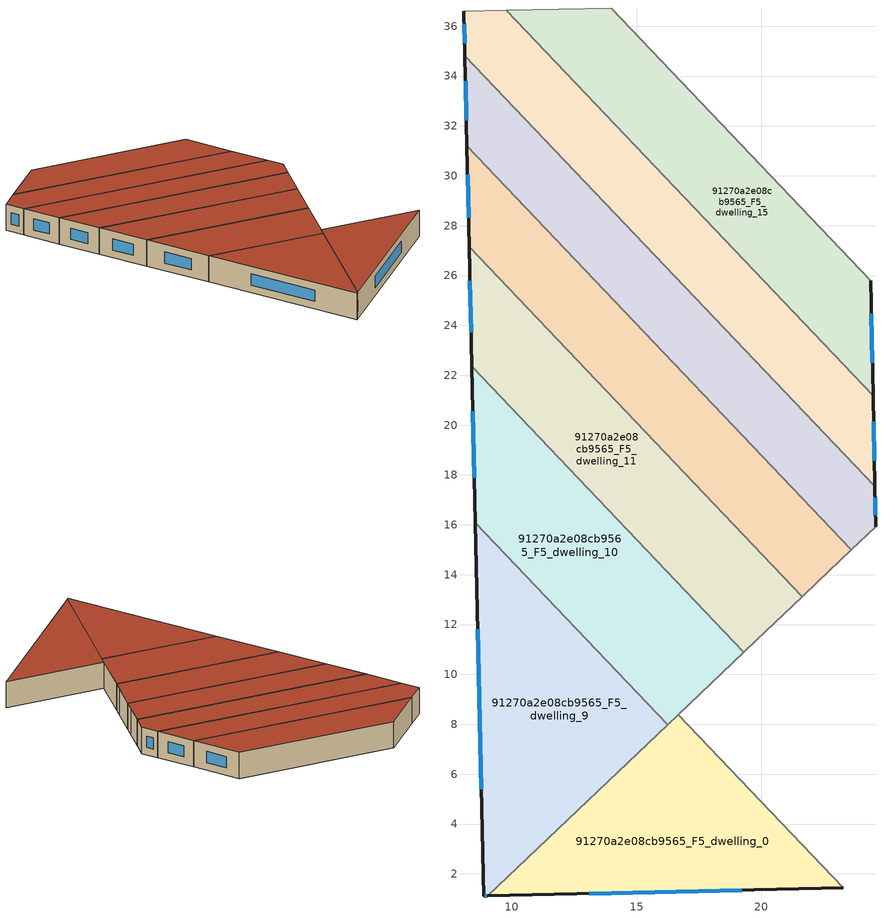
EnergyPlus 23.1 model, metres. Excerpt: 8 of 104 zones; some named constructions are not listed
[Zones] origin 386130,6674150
91270a2e08cb9565_F5_dwelling_0
 floor to 91270a2e08cb9565_F4_dwelling_0 (EU_floor_Construction): 16.66,8.39 23.28,1.44 9.03,1.12 z15
 wall outside (EU_wall_Construction): 9.03,1.12 23.28,1.44 z15:18
 wall to 91270a2e08cb9565_F5_dwelling_1 (EU_wall_Construction): 23.28,1.44 16.66,8.39 z15:18
 wall to 91270a2e08cb9565_F5_dwelling_9 (EU_wall_Construction): 16.24,7.99 9.03,1.12 z15:18
 wall to 91270a2e08cb9565_F5_dwelling_10 (EU_wall_Construction): 16.66,8.39 16.24,7.99 z15:18
 window (EU_Window_Construction): 13.1,1.21 19.21,1.35 z15.86:17.14
 roof outside (EU_roof_Construction): 23.28,1.44 16.66,8.39 9.03,1.12 z18
91270a2e08cb9565_F5_dwelling_10
 floor to 91270a2e08cb9565_F4_dwelling_10 (EU_floor_Construction): 8.39,22.35 19.3,10.89 16.24,7.99 8.53,16.09 z15
 wall outside (EU_wall_Construction): 8.39,22.35 8.53,16.09 z15:18
 wall to 91270a2e08cb9565_F5_dwelling_11 (EU_wall_Construction): 19.3,10.89 8.39,22.35 z15:18
 wall to 91270a2e08cb9565_F5_dwelling_9 (EU_wall_Construction): 8.53,16.09 16.24,7.99 z15:18
 wall to 91270a2e08cb9565_F5_dwelling_1 (EU_wall_Construction): 16.66,8.39 19.3,10.89 z15:18
 window (EU_Window_Construction): 8.43,20.56 8.49,17.88 z15.86:17.14
 roof outside (EU_roof_Construction): 19.3,10.89 8.39,22.35 8.53,16.09 16.24,7.99 z18
91270a2e08cb9565_F5_dwelling_11
 floor to 91270a2e08cb9565_F4_dwelling_11 (EU_floor_Construction): 8.28,27.16 21.64,13.12 19.3,10.89 8.39,22.35 z15
 wall outside (EU_wall_Construction): 8.28,27.16 8.39,22.35 z15:18
 wall to 91270a2e08cb9565_F5_dwelling_12 (EU_wall_Construction): 21.64,13.12 8.28,27.16 z15:18
 wall to 91270a2e08cb9565_F5_dwelling_2 (EU_wall_Construction): 19.83,11.4 21.64,13.12 z15:18
 wall to 91270a2e08cb9565_F5_dwelling_1 (EU_wall_Construction): 19.3,10.89 19.83,11.4 z15:18
 window (EU_Window_Construction): 8.32,25.78 8.36,23.72 z15.86:17.14
 roof outside (EU_roof_Construction): 21.64,13.12 8.28,27.16 8.39,22.35 19.3,10.89 z18
91270a2e08cb9565_F5_dwelling_12
 floor to 91270a2e08cb9565_F4_dwelling_12 (EU_floor_Construction): 8.19,31.21 23.61,15 21.64,13.12 8.28,27.16 z15
 wall outside (EU_wall_Construction): 8.19,31.21 8.28,27.16 z15:18
 wall to 91270a2e08cb9565_F5_dwelling_13 (EU_wall_Construction): 23.61,15 8.19,31.21 z15:18
 wall to 91270a2e08cb9565_F5_dwelling_3 (EU_wall_Construction): 22.25,13.71 23.61,15 z15:18
 wall to 91270a2e08cb9565_F5_dwelling_2 (EU_wall_Construction): 21.64,13.12 22.25,13.71 z15:18
 window (EU_Window_Construction): 8.22,30.05 8.26,28.31 z15.86:17.14
 roof outside (EU_roof_Construction): 23.61,15 8.19,31.21 8.28,27.16 21.64,13.12 z18
91270a2e08cb9565_F5_dwelling_13
 floor to 91270a2e08cb9565_F4_dwelling_13 (EU_floor_Construction): 8.11,34.81 24.55,17.54 24.58,15.92 23.61,15 8.19,31.21 z15
 wall outside (EU_wall_Construction): 8.11,34.81 8.19,31.21 / 24.58,15.92 24.55,17.54 z15:18
 wall to 91270a2e08cb9565_F5_dwelling_14 (EU_wall_Construction): 24.55,17.54 8.11,34.81 z15:18
 wall to 91270a2e08cb9565_F5_dwelling_3 (EU_wall_Construction): 23.62,15 24.58,15.92 z15:18
 window (EU_Window_Construction): 8.14,33.78 8.17,32.24 / 24.57,16.39 24.56,17.08 z15.86:17.14
 roof outside (EU_roof_Construction): 24.58,15.92 24.55,17.54 8.11,34.81 8.19,31.21 23.61,15 z18
91270a2e08cb9565_F5_dwelling_14
 floor to 91270a2e08cb9565_F4_dwelling_14 (EU_floor_Construction): 9.76,36.63 24.48,21.17 24.55,17.54 8.11,34.81 8.07,36.6 z15
 wall outside (EU_wall_Construction): 24.55,17.54 24.48,21.17 / 8.07,36.6 8.11,34.81 z15:18
 wall adiabatic (EU_wall_Construction): 9.76,36.63 8.07,36.6 z15:18
 wall to 91270a2e08cb9565_F5_dwelling_15 (EU_wall_Construction): 24.48,21.17 9.76,36.63 z15:18
 window (EU_Window_Construction): 24.53,18.58 24.5,20.13 / 8.08,36.09 8.1,35.32 z15.86:17.14
 roof outside (EU_roof_Construction): 24.55,17.54 24.48,21.17 9.76,36.63 8.07,36.6 8.11,34.81 z18
91270a2e08cb9565_F5_dwelling_15
 floor to 91270a2e08cb9565_F4_dwelling_15 (EU_floor_Construction): 13.98,36.73 24.39,25.79 24.48,21.17 9.76,36.63 z15
 wall outside (EU_wall_Construction): 24.48,21.17 24.39,25.79 z15:18
 wall to 91270a2e08cb9565_F5_dwelling_16 (EU_wall_Construction): 24.39,25.79 13.98,36.73 z15:18
 wall adiabatic (EU_wall_Construction): 13.98,36.73 9.76,36.63 z15:18
 window (EU_Window_Construction): 24.46,22.49 24.42,24.47 z15.86:17.14
 roof outside (EU_roof_Construction): 24.48,21.17 24.39,25.79 13.98,36.73 9.76,36.63 z18
91270a2e08cb9565_F5_dwelling_9
 floor to 91270a2e08cb9565_F4_dwelling_9 (EU_floor_Construction): 8.53,16.09 16.24,7.99 9.03,1.12 8.87,1.11 z15
 wall outside (EU_wall_Construction): 8.53,16.09 8.87,1.11 9.03,1.12 z15:18
 window (EU_Window_Construction): 8.92,1.11 8.98,1.12 / 8.63,11.81 8.77,5.39 z15.86:17.14
 roof outside (EU_roof_Construction): 16.24,7.99 8.53,16.09 8.87,1.11 9.03,1.12 z18
[HVACTEMPLATE:THERMOSTAT] Constant Heating Setpoint=20; Constant Cooling Setpoint=50
EU_HeatOnly_91270a2e08cb9565_F1_dwelling_7; EU_HeatOnly_91270a2e08cb9565_F1_dwelling_8; EU_HeatOnly_91270a2e08cb9565_F1_dwelling_9; EU_HeatOnly_91270a2e08cb9565_F1_dwelling_10; EU_HeatOnly_91270a2e08cb9565_F1_dwelling_11; EU_HeatOnly_91270a2e08cb9565_F1_dwelling_12; EU_HeatOnly_91270a2e08cb9565_F1_dwelling_13; EU_HeatOnly_91270a2e08cb9565_F1_dwelling_14; EU_HeatOnly_91270a2e08cb9565_F1_dwelling_15; EU_HeatOnly_91270a2e08cb9565_F1_dwelling_16; EU_HeatOnly_91270a2e08cb9565_F1_dwelling_17; EU_HeatOnly_91270a2e08cb9565_F2_dwelling_0; EU_HeatOnly_91270a2e08cb9565_F2_dwelling_1; EU_HeatOnly_91270a2e08cb9565_F2_dwelling_2; EU_HeatOnly_91270a2e08cb9565_F2_dwelling_3; EU_HeatOnly_91270a2e08cb9565_F2_dwelling_4; EU_HeatOnly_91270a2e08cb9565_F2_dwelling_5; EU_HeatOnly_91270a2e08cb9565_F2_dwelling_6; EU_HeatOnly_91270a2e08cb9565_F2_dwelling_7; EU_HeatOnly_91270a2e08cb9565_F2_dwelling_8; EU_HeatOnly_91270a2e08cb9565_F2_dwelling_9; EU_HeatOnly_91270a2e08cb9565_F2_dwelling_10; EU_HeatOnly_91270a2e08cb9565_F2_dwelling_11; EU_HeatOnly_91270a2e08cb9565_F2_dwelling_12; EU_HeatOnly_91270a2e08cb9565_F2_dwelling_13; EU_HeatOnly_91270a2e08cb9565_F2_dwelling_14; EU_HeatOnly_91270a2e08cb9565_F2_dwelling_15; EU_HeatOnly_91270a2e08cb9565_F2_dwelling_16; EU_HeatOnly_91270a2e08cb9565_F3_dwelling_0; EU_HeatOnly_91270a2e08cb9565_F3_dwelling_1; EU_HeatOnly_91270a2e08cb9565_F3_dwelling_2; EU_HeatOnly_91270a2e08cb9565_F3_dwelling_3; EU_HeatOnly_91270a2e08cb9565_F3_dwelling_4; EU_HeatOnly_91270a2e08cb9565_F3_dwelling_5; EU_HeatOnly_91270a2e08cb9565_F3_dwelling_6; EU_HeatOnly_91270a2e08cb9565_F3_dwelling_7; EU_HeatOnly_91270a2e08cb9565_F3_dwelling_8; EU_HeatOnly_91270a2e08cb9565_F3_dwelling_9; EU_HeatOnly_91270a2e08cb9565_F3_dwelling_10; EU_HeatOnly_91270a2e08cb9565_F3_dwelling_11; EU_HeatOnly_91270a2e08cb9565_F3_dwelling_12; EU_HeatOnly_91270a2e08cb9565_F3_dwelling_13; EU_HeatOnly_91270a2e08cb9565_F3_dwelling_14; EU_HeatOnly_91270a2e08cb9565_F3_dwelling_15; EU_HeatOnly_91270a2e08cb9565_F3_dwelling_16; EU_HeatOnly_91270a2e08cb9565_F4_dwelling_0; EU_HeatOnly_91270a2e08cb9565_F4_dwelling_1; EU_HeatOnly_91270a2e08cb9565_F4_dwelling_2; EU_HeatOnly_91270a2e08cb9565_F4_dwelling_3; EU_HeatOnly_91270a2e08cb9565_F4_dwelling_4; EU_HeatOnly_91270a2e08cb9565_F4_dwelling_5; EU_HeatOnly_91270a2e08cb9565_F4_dwelling_6; EU_HeatOnly_91270a2e08cb9565_F4_dwelling_7; EU_HeatOnly_91270a2e08cb9565_F4_dwelling_8; EU_HeatOnly_91270a2e08cb9565_F4_dwelling_9; EU_HeatOnly_91270a2e08cb9565_F4_dwelling_10; EU_HeatOnly_91270a2e08cb9565_F4_dwelling_11; EU_HeatOnly_91270a2e08cb9565_F4_dwelling_12; EU_HeatOnly_91270a2e08cb9565_F4_dwelling_13; EU_HeatOnly_91270a2e08cb9565_F4_dwelling_14; EU_HeatOnly_91270a2e08cb9565_F4_dwelling_15; EU_HeatOnly_91270a2e08cb9565_F4_dwelling_16; EU_HeatOnly_91270a2e08cb9565_F5_dwelling_0; EU_HeatOnly_91270a2e08cb9565_F5_dwelling_1; EU_HeatOnly_91270a2e08cb9565_F5_dwelling_2; EU_HeatOnly_91270a2e08cb9565_F5_dwelling_3; EU_HeatOnly_91270a2e08cb9565_F5_dwelling_4; EU_HeatOnly_91270a2e08cb9565_F5_dwelling_5; EU_HeatOnly_91270a2e08cb9565_F5_dwelling_6; EU_HeatOnly_91270a2e08cb9565_F5_dwelling_7; EU_HeatOnly_91270a2e08cb9565_F5_dwelling_8; EU_HeatOnly_91270a2e08cb9565_F5_dwelling_9; EU_HeatOnly_91270a2e08cb9565_F5_dwelling_10; EU_HeatOnly_91270a2e08cb9565_F5_dwelling_11; EU_HeatOnly_91270a2e08cb9565_F5_dwelling_12; EU_HeatOnly_91270a2e08cb9565_F5_dwelling_13; EU_HeatOnly_91270a2e08cb9565_F5_dwelling_14; EU_HeatOnly_91270a2e08cb9565_F5_dwelling_15; EU_HeatOnly_91270a2e08cb9565_F5_dwelling_16
[SCHEDULE:FILE] Column Number=1; Rows to Skip at Top=0; Number of Hours of Data=8760; Column Separator=Comma; Interpolate to Timestep=No; Minutes per Item=60; Adjust Schedule for Daylight Savings=Yes
Name | File
EU_Step8_GainSchedule_91270a2e08cb9565_F1_dwelling_4_f000 | ../../schedules/91270a2e08cb9565/91270a2e08cb9565_F1_dwelling_4_f000_gain.csv
EU_Step8_GainSchedule_91270a2e08cb9565_F1_dwelling_5_f000 | ../../schedules/91270a2e08cb9565/91270a2e08cb9565_F1_dwelling_5_f000_gain.csv
EU_Step8_GainSchedule_91270a2e08cb9565_F1_dwelling_6_f000 | ../../schedules/91270a2e08cb9565/91270a2e08cb9565_F1_dwelling_6_f000_gain.csv
EU_Step8_GainSchedule_91270a2e08cb9565_F1_dwelling_7_f000 | ../../schedules/91270a2e08cb9565/91270a2e08cb9565_F1_dwelling_7_f000_gain.csv
EU_Step8_GainSchedule_91270a2e08cb9565_F1_dwelling_8_f000 | ../../schedules/91270a2e08cb9565/91270a2e08cb9565_F1_dwelling_8_f000_gain.csv
EU_Step8_GainSchedule_91270a2e08cb9565_F1_dwelling_9_f000 | ../../schedules/91270a2e08cb9565/91270a2e08cb9565_F1_dwelling_9_f000_gain.csv
EU_Step8_GainSchedule_91270a2e08cb9565_F1_dwelling_10_f000 | ../../schedules/91270a2e08cb9565/91270a2e08cb9565_F1_dwelling_10_f000_gain.csv
EU_Step8_GainSchedule_91270a2e08cb9565_F1_dwelling_11_f000 | ../../schedules/91270a2e08cb9565/91270a2e08cb9565_F1_dwelling_11_f000_gain.csv
EU_Step8_GainSchedule_91270a2e08cb9565_F1_dwelling_12_f000 | ../../schedules/91270a2e08cb9565/91270a2e08cb9565_F1_dwelling_12_f000_gain.csv
EU_Step8_GainSchedule_91270a2e08cb9565_F1_dwelling_13_f000 | ../../schedules/91270a2e08cb9565/91270a2e08cb9565_F1_dwelling_13_f000_gain.csv
EU_Step8_GainSchedule_91270a2e08cb9565_F1_dwelling_14_f000 | ../../schedules/91270a2e08cb9565/91270a2e08cb9565_F1_dwelling_14_f000_gain.csv
EU_Step8_GainSchedule_91270a2e08cb9565_F1_dwelling_15_f000 | ../../schedules/91270a2e08cb9565/91270a2e08cb9565_F1_dwelling_15_f000_gain.csv
EU_Step8_GainSchedule_91270a2e08cb9565_F1_dwelling_16_f000 | ../../schedules/91270a2e08cb9565/91270a2e08cb9565_F1_dwelling_16_f000_gain.csv
EU_Step8_GainSchedule_91270a2e08cb9565_F1_dwelling_17_f000 | ../../schedules/91270a2e08cb9565/91270a2e08cb9565_F1_dwelling_17_f000_gain.csv
EU_Step8_GainSchedule_91270a2e08cb9565_F3_dwelling_8_f000 | ../../schedules/91270a2e08cb9565/91270a2e08cb9565_F3_dwelling_8_f000_gain.csv
EU_Step8_GainSchedule_91270a2e08cb9565_F3_dwelling_9_f000 | ../../schedules/91270a2e08cb9565/91270a2e08cb9565_F3_dwelling_9_f000_gain.csv
EU_Step8_GainSchedule_91270a2e08cb9565_F3_dwelling_10_f000 | ../../schedules/91270a2e08cb9565/91270a2e08cb9565_F3_dwelling_10_f000_gain.csv
EU_Step8_GainSchedule_91270a2e08cb9565_F3_dwelling_11_f000 | ../../schedules/91270a2e08cb9565/91270a2e08cb9565_F3_dwelling_11_f000_gain.csv
EU_Step8_GainSchedule_91270a2e08cb9565_F3_dwelling_12_f000 | ../../schedules/91270a2e08cb9565/91270a2e08cb9565_F3_dwelling_12_f000_gain.csv
EU_Step8_GainSchedule_91270a2e08cb9565_F3_dwelling_13_f000 | ../../schedules/91270a2e08cb9565/91270a2e08cb9565_F3_dwelling_13_f000_gain.csv
EU_Step8_GainSchedule_91270a2e08cb9565_F3_dwelling_14_f000 | ../../schedules/91270a2e08cb9565/91270a2e08cb9565_F3_dwelling_14_f000_gain.csv
EU_Step8_GainSchedule_91270a2e08cb9565_F3_dwelling_15_f000 | ../../schedules/91270a2e08cb9565/91270a2e08cb9565_F3_dwelling_15_f000_gain.csv
EU_Step8_GainSchedule_91270a2e08cb9565_F3_dwelling_16_f000 | ../../schedules/91270a2e08cb9565/91270a2e08cb9565_F3_dwelling_16_f000_gain.csv
